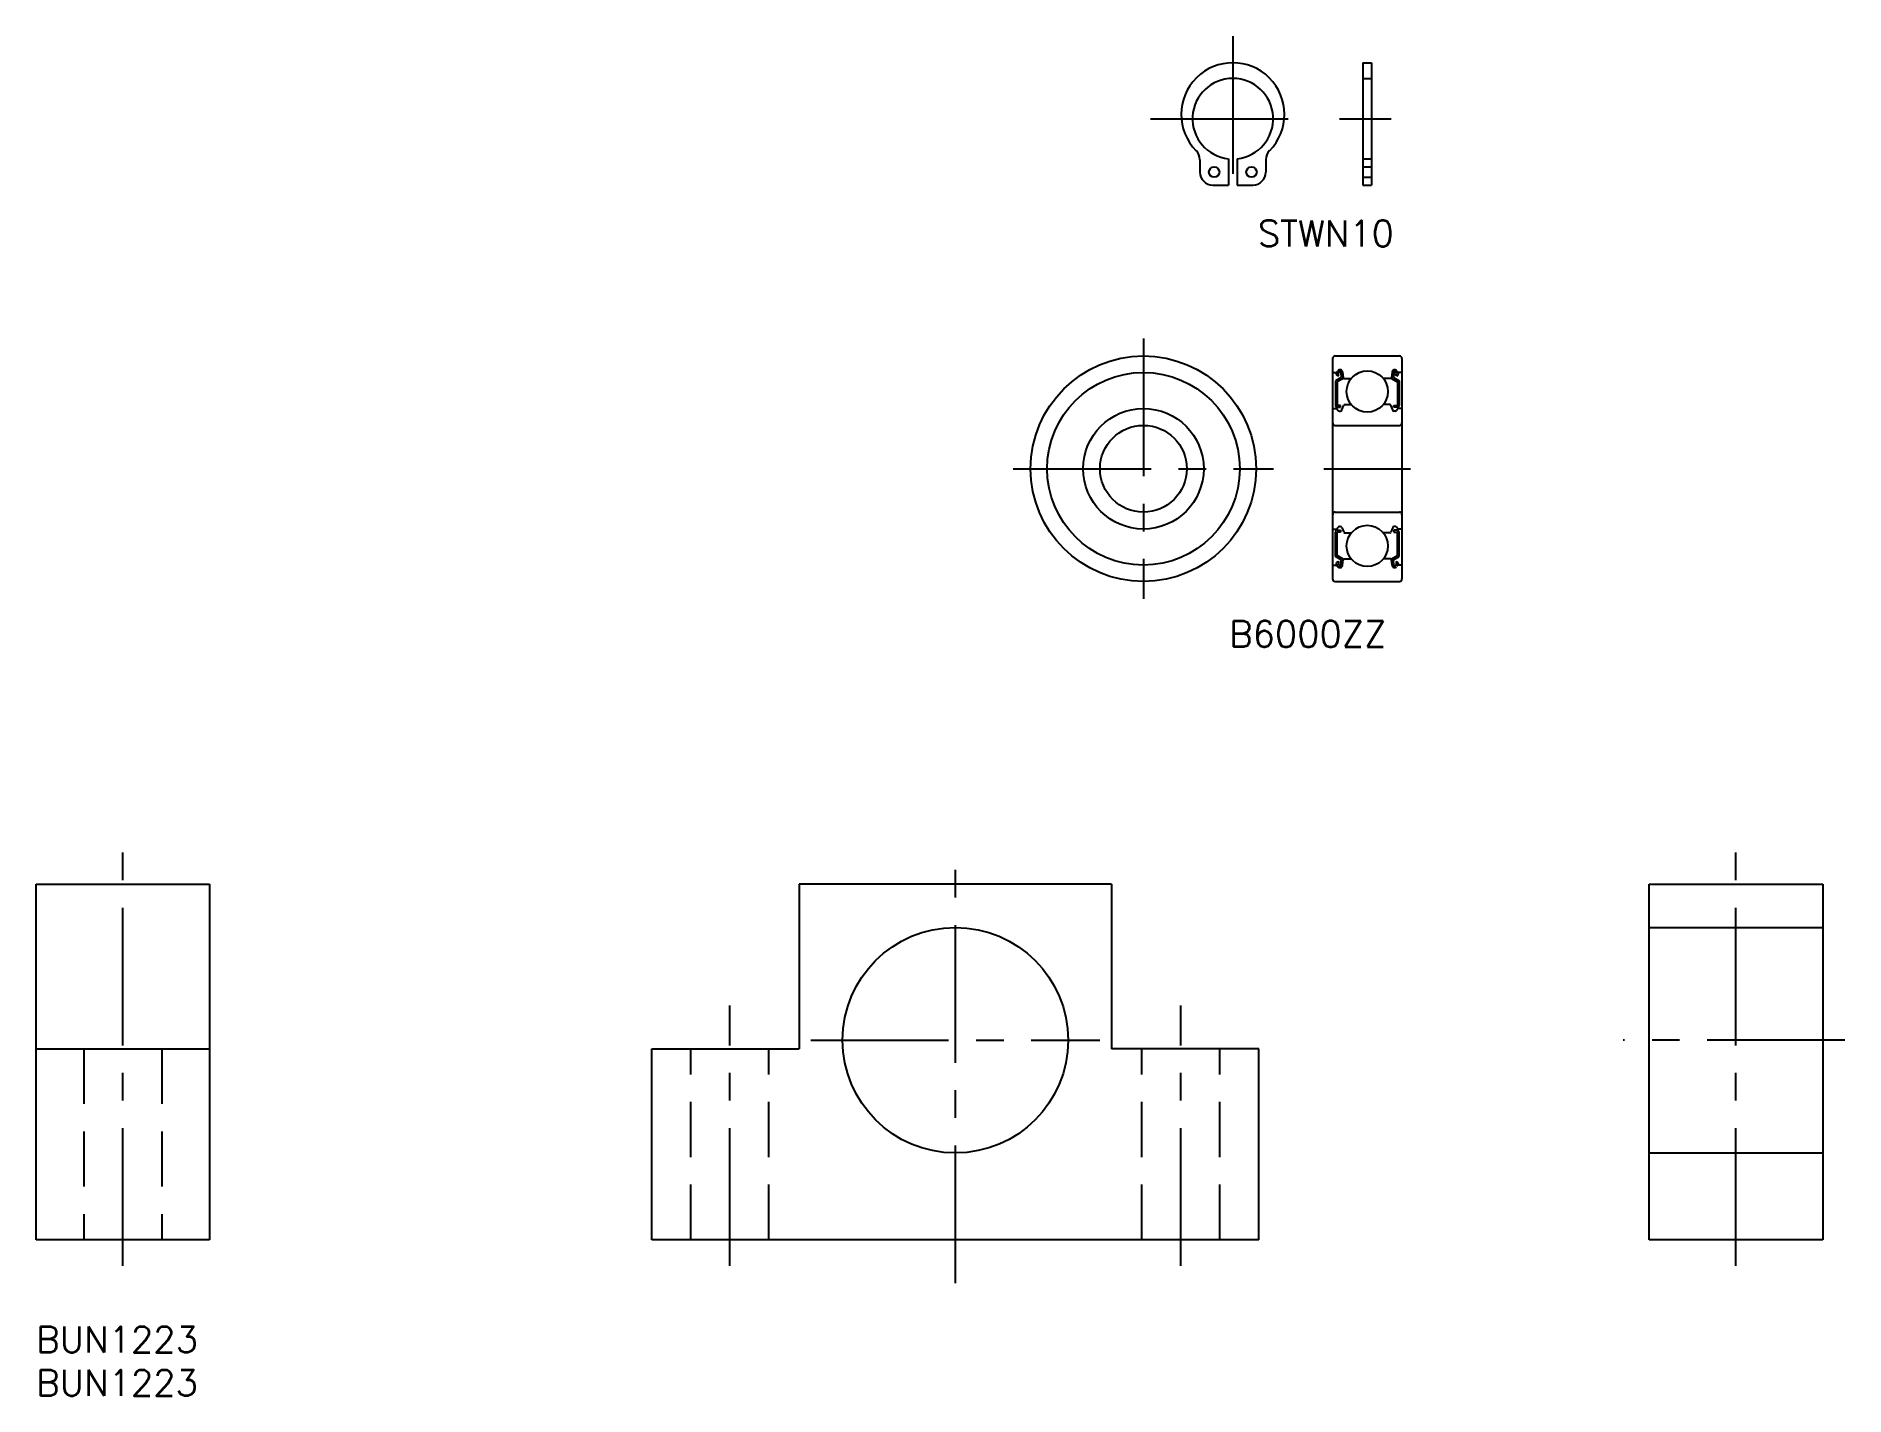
# Model space of a CAD drawing. Extents: x 0 to 209, y -8 to 149.
import ezdxf

# ---------------------------------------------------------------- set-up
doc = ezdxf.new("R2010")
doc.units = 0
doc.header["$LTSCALE"] = 0.5
doc.linetypes.add('CENTER', pattern=[50.8, 31.75, -6.35, 6.35, -6.35])
doc.linetypes.add('DASHED', pattern=[19.05, 12.7, -6.35])
for name, color, linetype in [('MSM_CENTER', 1, 'CENTER'), ('MSM_CONTINUOUS', 7, 'CONTINUOUS'), ('MSM_DASHED', 4, 'DASHED'), ('MSM_PART_NUMBER', 7, 'CONTINUOUS')]:
    doc.layers.add(name, color=color, linetype=linetype)
doc.styles.get("Standard").update_dxf_attribs({"font": 'txt.shx', "height": 3, "bigfont": 'bigfont.shx'})

# ---------------------------------------------------------------- blocks, each defined once
blk = doc.blocks.new('*U29')
at = {"layer": 'MSM_PART_NUMBER'}
blk.add_text('BUN1223', height=3, dxfattribs=at).set_placement((0, -3))
blk = doc.blocks.new('*U30')
at = {"layer": 'MSM_PART_NUMBER'}
blk.add_text('BUN1223', height=3, dxfattribs=at).set_placement((0, -8))

msp = doc.modelspace()

# ---------------------------------------------------------------- linework, layer by layer
at = {"layer": 'MSM_CENTER'}
for p, q in [((137.97, 148.75), (137.97, 129.72)), ((128.46, 139.23), (147.49, 139.23)), ((150.28, 139.23), (156.21, 139.23)), ((127.66, 113.88), (127.66, 83.88)), ((112.66, 98.88), (142.66, 98.88)), ((148.47, 98.88), (158.47, 98.88)), ((10, 7), (10, 56)), ((195.98, 7), (195.98, 56)), ((105.98, 5), (105.98, 54)), ((79.98, 7), (79.98, 37)), ((131.98, 7), (131.98, 37)), ((89.33, 33), (122.63, 33)), ((208.53, 33), (182.98, 33))]:
    msp.add_line(p, q, dxfattribs=at)
at = {"layer": 'MSM_CONTINUOUS'}
for p, q in [((152.97, 145.68), (152.97, 131.58)), ((152.97, 145.68), (153.97, 145.68)), ((153.97, 145.68), (153.97, 131.58)), ((134.17, 134.5), (134.17, 133.08)), ((137.47, 134.61), (137.47, 131.58)), ((138.47, 134.61), (138.47, 131.58)), ((141.77, 134.5), (141.77, 133.08)), ((135.67, 131.58), (137.47, 131.58)), ((137.47, 133.1), (137.47, 133.1)), ((138.47, 131.58), (140.27, 131.58)), ((152.97, 131.58), (153.97, 131.58)), ((149.47, 111.58), (149.47, 86.18)), ((149.77, 111.88), (157.17, 111.88)), ((157.47, 111.58), (157.47, 86.18)), ((149.57, 109.98), (149.93, 109.98)), ((150.45, 109.38), (149.8, 109)), ((149.8, 109), (149.8, 106.18)), ((149.92, 109.97), (150.09, 110.17)), ((150.08, 109.55), (149.93, 109.7)), ((150.65, 109.26), (150, 108.89)), ((150, 108.89), (150, 106.18)), ((150.08, 109.84), (150.25, 110.04)), ((150.22, 109.7), (150.08, 109.84)), ((150.08, 109.55), (150.22, 109.7)), ((150.42, 109.98), (150.45, 109.38)), ((150.62, 110), (150.68, 109.37)), ((150.65, 109.63), (150.65, 109.26)), ((150.78, 109.28), (151.62, 109.28)), ((156.17, 109.28), (155.32, 109.28)), ((156.33, 110), (156.27, 109.37)), ((156.29, 109.63), (156.29, 109.26)), ((156.29, 109.26), (156.94, 108.89)), ((156.53, 109.98), (156.49, 109.38)), ((156.49, 109.38), (157.14, 109)), ((156.87, 109.84), (156.7, 110.04)), ((156.73, 109.7), (156.87, 109.84)), ((156.87, 109.55), (156.73, 109.7)), ((157.03, 109.97), (156.85, 110.17)), ((156.87, 109.55), (157.01, 109.7)), ((156.94, 108.89), (156.94, 106.18)), ((157.37, 109.98), (157.01, 109.98)), ((157.14, 109), (157.14, 106.18)), ((149.57, 105.83), (149.92, 105.83)), ((149.92, 105.83), (150.12, 105.6)), ((150.4, 106.18), (150, 106.18)), ((150, 105.98), (150.4, 105.98)), ((150.27, 105.53), (150.36, 105.53)), ((150.4, 105.98), (150.4, 106.18)), ((150.55, 105.66), (150.75, 106.21)), ((150.85, 106.28), (151.62, 106.28)), ((156.1, 106.28), (155.32, 106.28)), ((156.4, 105.66), (156.19, 106.21)), ((156.54, 106.18), (156.94, 106.18)), ((156.54, 105.98), (156.54, 106.18)), ((156.94, 105.98), (156.54, 105.98)), ((156.68, 105.53), (156.58, 105.53)), ((157.02, 105.83), (156.83, 105.6)), ((157.37, 105.83), (157.02, 105.83)), ((149.77, 103.88), (157.17, 103.88)), ((149.77, 93.88), (157.17, 93.88)), ((149.57, 91.93), (149.92, 91.93)), ((149.92, 91.93), (150.12, 92.16)), ((150, 91.78), (150.4, 91.78)), ((150.27, 92.23), (150.36, 92.23)), ((150.4, 91.78), (150.4, 91.58)), ((150.55, 92.1), (150.75, 91.55)), ((156.4, 92.1), (156.19, 91.55)), ((156.94, 91.78), (156.54, 91.78)), ((156.54, 91.78), (156.54, 91.58)), ((156.68, 92.23), (156.58, 92.23)), ((157.02, 91.93), (156.83, 92.16)), ((157.37, 91.93), (157.02, 91.93)), ((149.8, 88.75), (149.8, 91.58)), ((150, 88.87), (150, 91.58)), ((150.4, 91.58), (150, 91.58)), ((150.85, 91.48), (151.62, 91.48)), ((156.1, 91.48), (155.32, 91.48)), ((156.54, 91.58), (156.94, 91.58)), ((156.94, 88.87), (156.94, 91.58)), ((157.14, 88.75), (157.14, 91.58)), ((149.57, 87.78), (149.93, 87.78)), ((150.45, 88.38), (149.8, 88.75)), ((149.92, 87.79), (150.09, 87.59)), ((150.08, 88.2), (149.93, 88.06)), ((150.65, 88.49), (150, 88.87)), ((150.08, 88.2), (150.22, 88.06)), ((150.22, 88.06), (150.08, 87.92)), ((150.08, 87.92), (150.25, 87.72)), ((150.42, 87.78), (150.45, 88.38)), ((150.62, 87.76), (150.68, 88.39)), ((150.65, 88.13), (150.65, 88.49)), ((150.78, 88.48), (151.62, 88.48)), ((156.17, 88.48), (155.32, 88.48)), ((156.33, 87.76), (156.27, 88.39)), ((156.29, 88.49), (156.94, 88.87)), ((156.29, 88.13), (156.29, 88.49)), ((156.49, 88.38), (157.14, 88.75)), ((156.53, 87.78), (156.49, 88.38)), ((156.87, 87.92), (156.7, 87.72)), ((156.87, 88.2), (156.73, 88.06)), ((156.73, 88.06), (156.87, 87.92)), ((157.03, 87.79), (156.85, 87.59)), ((156.87, 88.2), (157.01, 88.06)), ((157.37, 87.78), (157.01, 87.78)), ((149.77, 85.88), (157.17, 85.88)), ((0, 10), (0, 51)), ((0, 51), (20, 51)), ((20, 51), (20, 10)), ((123.98, 51), (87.98, 51)), ((87.98, 51), (87.98, 32)), ((123.98, 51), (123.98, 32)), ((185.98, 10), (185.98, 51)), ((185.98, 51), (205.98, 51)), ((205.98, 51), (205.98, 10)), ((185.98, 46), (205.98, 46)), ((0, 32), (20, 32)), ((70.98, 10), (70.98, 32)), ((140.98, 10), (140.98, 32)), ((185.98, 20), (205.98, 20)), ((20, 10), (0, 10)), ((140.98, 10), (70.98, 10)), ((205.98, 10), (185.98, 10))]:
    msp.add_line(p, q, dxfattribs=at)
at = {"layer": 'MSM_CONTINUOUS', "color": 7, "linetype": 'CONTINUOUS'}
for p, q in [((70.98, 32), (87.98, 32)), ((140.98, 32), (123.98, 32))]:
    msp.add_line(p, q, dxfattribs=at)
at = {"layer": 'MSM_CONTINUOUS'}
for centre, radius in [((135.82, 133.08), 0.6), ((140.12, 133.08), 0.6), ((127.66, 98.88), 13), ((127.66, 98.88), 11.1), ((153.47, 107.78), 2.38), ((127.66, 98.88), 6.95), ((127.66, 98.88), 5), ((153.47, 89.98), 2.38), ((105.98, 33), 13)]:
    msp.add_circle(centre, radius, dxfattribs=at)
for centre, radius, start, end in [((137.97, 139.73), 5.95, 315.3497, 224.6503), ((137.97, 139.23), 4.65, 276.1728, 263.8272), ((132.67, 134.5), 1.5, 0, 44.6503), ((143.27, 134.5), 1.5, 135.3497, 180), ((135.67, 133.08), 1.5, 180, 270), ((140.27, 133.08), 1.5, 270, 0), ((149.77, 111.58), 0.3, 90, 180), ((157.17, 111.58), 0.3, 0, 90), ((149.57, 110.08), 0.1, 180, 270), ((150.08, 109.84), 0.2, 140.137, 225.002), ((150.32, 109.98), 0.3, 4.9354, 140.137), ((150.32, 109.98), 0.1, 3.1017, 139.9503), ((150.78, 109.38), 0.1, 184.9354, 270), ((156.17, 109.38), 0.1, 270, 355.0646), ((156.62, 109.98), 0.3, 39.863, 175.0646), ((156.63, 109.98), 0.1, 40.0497, 176.8983), ((156.87, 109.84), 0.2, 314.998, 39.863), ((157.37, 110.08), 0.1, 270, 0), ((149.57, 105.73), 0.1, 90, 180.8103), ((150, 106.18), 0.2, 180, 270), ((150.27, 105.73), 0.2, 219.9762, 270), ((150.36, 105.73), 0.2, 270, 339.9916), ((150.85, 106.18), 0.1, 90, 159.9916), ((156.1, 106.18), 0.1, 20.0084, 90), ((156.58, 105.73), 0.2, 200.0084, 270), ((156.68, 105.73), 0.2, 270, 320.0238), ((156.94, 106.18), 0.2, 270, 0), ((157.37, 105.73), 0.1, 359.1897, 90), ((149.77, 104.18), 0.3, 180, 270), ((157.17, 104.18), 0.3, 270, 0), ((149.77, 93.58), 0.3, 90, 180), ((157.17, 93.58), 0.3, 0, 90), ((149.57, 92.03), 0.1, 179.1897, 270), ((150, 91.58), 0.2, 90, 180), ((150.27, 92.03), 0.2, 90, 140.0238), ((150.36, 92.03), 0.2, 20.0084, 90), ((156.58, 92.03), 0.2, 90, 159.9916), ((156.68, 92.03), 0.2, 39.9762, 90), ((156.94, 91.58), 0.2, 0, 90), ((157.37, 92.03), 0.1, 270, 0.8103), ((150.85, 91.58), 0.1, 200.0084, 270), ((156.1, 91.58), 0.1, 270, 339.9916), ((149.57, 87.68), 0.1, 90, 180), ((150.08, 87.92), 0.2, 134.998, 219.863), ((150.32, 87.78), 0.3, 219.863, 355.0646), ((150.32, 87.78), 0.1, 220.0497, 356.8983), ((150.78, 88.38), 0.1, 90, 175.0646), ((156.17, 88.38), 0.1, 4.9354, 90), ((156.62, 87.78), 0.3, 184.9354, 320.137), ((156.63, 87.78), 0.1, 183.1017, 319.9503), ((156.87, 87.92), 0.2, 320.137, 45.002), ((157.37, 87.68), 0.1, 0, 90), ((149.77, 86.18), 0.3, 180, 270), ((157.17, 86.18), 0.3, 270, 0)]:
    msp.add_arc(centre, radius, start, end, dxfattribs=at)
at = {"layer": 'MSM_DASHED'}
for p, q in [((152.97, 143.88), (153.97, 143.88)), ((152.97, 134.61), (153.97, 134.61)), ((152.97, 133.68), (153.97, 133.68)), ((152.97, 132.48), (153.97, 132.48)), ((5.5, 32), (5.5, 10)), ((14.5, 32), (14.5, 10)), ((75.48, 10), (75.48, 32)), ((84.48, 10), (84.48, 32)), ((127.48, 10), (127.48, 32)), ((136.48, 10), (136.48, 32))]:
    msp.add_line(p, q, dxfattribs=at)

# ---------------------------------------------------------------- block references
at = {"layer": 'MSM_CONTINUOUS'}
for name in ['*U29', '*U30']:
    msp.add_blockref(name, (0, 0), dxfattribs=at)

# ---------------------------------------------------------------- texts
at = {"layer": 'MSM_PART_NUMBER'}
for s, p in [('STWN10', (140.86, 124.51)), ('B6000ZZ', (137.55, 78.33))]:
    msp.add_text(s, height=3, dxfattribs=at).set_placement(p)

doc.saveas('drawing.dxf')
